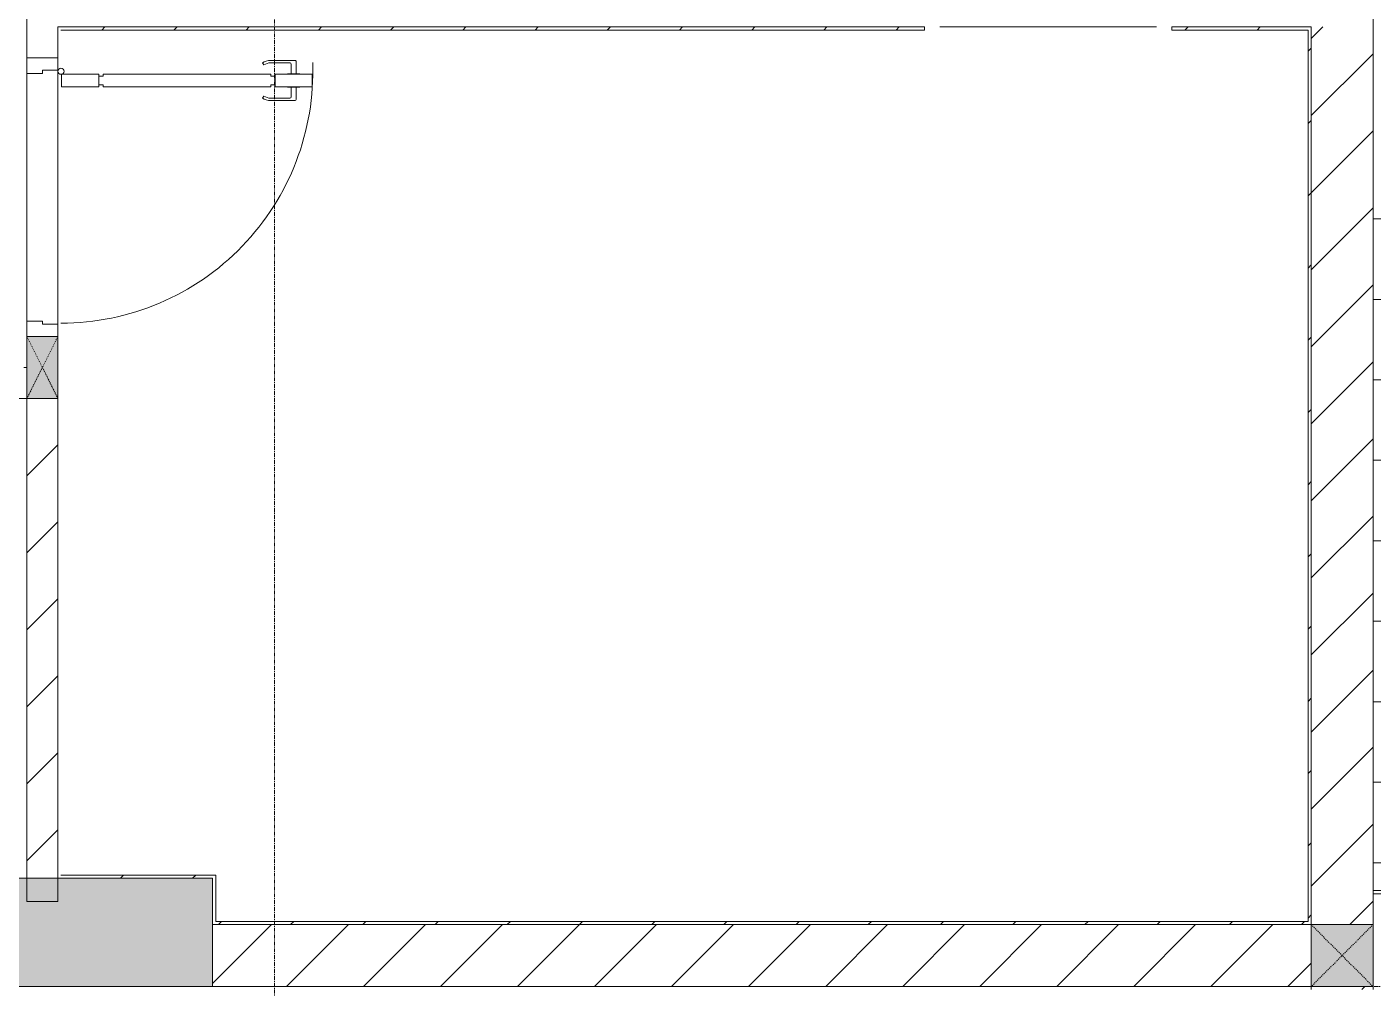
# Model space of a CAD drawing. Header units: millimetres. Extents: x 5359 to 218750, y -16347 to 109893.
# Drawn here: x 38053 to 42403, y 17232 to 20337 of the extents above; entities that cross this region are included whole.
import ezdxf

# ---------------------------------------------------------------- set-up
doc = ezdxf.new("R2010")
doc.units = ezdxf.units.MM
doc.linetypes.add('Dash', pattern=[6, 3, -3])
doc.linetypes.add('Grid Line', pattern=[22.225, 12.7, -3.175, 3.175, -3.175])
for name, color, linetype, lineweight in [('0-1', 7, 'Continuous', 5), ('A-DETL-GENF-1', 9, 'Continuous', 9), ('A-DOOR-1', 9, 'Continuous', 9), ('A-FLOR-1', 9, 'Continuous', 9), ('A-WALL', 113, 'Continuous', 9), ('A-WALL-1', 53, 'Continuous', 18), ('A-WALL-2', 9, 'Continuous', 9), ('A-WALL-3', 113, 'Continuous', 18), ('A-WALL-PATT-1', 10, 'Continuous', 9), ('A-WALL-PATT-2', 9, 'Continuous', 9), ('A-WALL-PATT-3', 111, 'Continuous', 9), ('I-WALL-1', 53, 'Continuous', 18), ('L-SITE-WALL-1', 9, 'Continuous', 9), ('S-COLS', 52, 'Continuous', 9), ('S-COLS-1', 253, 'Continuous', 5), ('S-COLS-2', 53, 'Continuous', 18), ('S-COLS-3', 9, 'Continuous', 9), ('S-COLS-4', 52, 'Continuous', 18), ('S-COLS-5', 52, 'Dash', 9), ('S-COLS-HDLN', 52, 'Dash', 9), ('S-COLS-HDLN-1', 9, 'Dash', 9), ('S-GRID-1', 1, 'Grid Line', 9), ('S-STRS', 31, 'Continuous', 9)]:
    doc.layers.add(name, color=color, linetype=linetype, lineweight=lineweight)
pattern_1 = [(45, (0, 0), (-124.4508, 124.4508), [])]
pattern_2 = [(45, (0, 0), (-116.6726, 116.6726), [])]

# ---------------------------------------------------------------- blocks, each defined once
blk = doc.blocks.new('NCV_TKTC_KET CAU_rvt-1-TKCS_MB ĐỊNH VỊ CỔNG-HÀNG RÀO')
at = {"layer": 'S-COLS-1'}
blk.add_hatch(color=256, dxfattribs=at).paths.add_polyline_path([(37952.6, 17236.9), (38652.6, 17236.9), (38652.6, 17586.9), (37952.6, 17586.9)])
at = {"layer": 'L-SITE-WALL-1'}
blk.add_line((42402.6, 17536.9), (42652.6, 17536.9), dxfattribs=at)
at = {"layer": 'S-COLS-2'}
for p, q in [((38652.6, 17586.9), (37952.6, 17586.9)), ((38652.6, 17236.9), (38652.6, 17586.9)), ((37952.6, 17236.9), (38652.6, 17236.9))]:
    blk.add_line(p, q, dxfattribs=at)
blk = doc.blocks.new('DOOR_CW_01 CANH MO-PANEL KINH - DIW_01-900x2200-CỬA GỖ VÂN LAMINATE-553393-TKCS_MB ĐỊNH VỊ CỔNG-HÀNG RÀO')
at = {"layer": 'A-DETL-GENF-1'}
for p, q in [((-397, 872), (-357, 872)), ((-397, 752), (-397, 872)), ((-357, 872), (-357, 752)), ((-399, 831.8), (-397, 831.8)), ((-399, 792.2), (-399, 831.8)), ((-397, 792.2), (-397, 831.8)), ((-357, 792.2), (-357, 831.8)), ((-355, 831.8), (-357, 831.8)), ((-355, 792.2), (-355, 831.8)), ((-442, 737), (-442, 816.5)), ((-399, 820.5), (-438, 820.5)), ((-434, 799.5), (-434, 737)), ((-399, 803.5), (-430, 803.5)), ((-397, 792.2), (-399, 792.2)), ((-357, 792.2), (-355, 792.2)), ((-355, 820.5), (-316, 820.5)), ((-355, 803.5), (-324, 803.5)), ((-320, 799.5), (-320, 737)), ((-312, 737), (-312, 816.5)), ((-357, 752), (-397, 752)), ((-363, 752), (-391, 752)), ((-391, 752), (-391, 738)), ((-363, 738), (-363, 752)), ((-433.9, 711.2), (-427.3, 715.8)), ((-397, 738), (-391, 738)), ((-397, 738), (-397, 196)), ((-357, 738), (-363, 738)), ((-357, 196), (-357, 738)), ((-320.1, 711.2), (-326.7, 715.8)), ((-397, 196), (-391, 196)), ((-357, 182), (-397, 182)), ((-397, 182), (-397, 62)), ((-391, 196), (-391, 182)), ((-391, 182), (-363, 182)), ((-357, 196), (-363, 196)), ((-363, 182), (-363, 196)), ((-357, 62), (-357, 182)), ((-397, 62), (-357, 62))]:
    blk.add_line(p, q, dxfattribs=at)
blk.add_circle((-407, 60), 10, dxfattribs=at)
for centre, radius, start, end in [((-407, 60), 814, 360, 92), ((-438, 816.5), 4, 90, 180), ((-430, 799.5), 4, 90, 180), ((-324, 799.5), 4, 360, 90), ((-316, 816.5), 4, 0, 90), ((-397, 737), 45, 180, 215), ((-397, 737), 37, 180, 215), ((-357, 737), 37, 325, 0), ((-357, 737), 45, 325, 0)]:
    blk.add_arc(centre, radius, start, end, dxfattribs=at)
at = {"layer": 'A-DOOR-1'}
for p, q in [((-410, 50), (-450, 50)), ((-450, 50), (-450, -50)), ((-410, 0), (-410, 50)), ((-407, 50), (-382, 50)), ((450, 50), (410, 50)), ((410, 50), (410, 0)), ((450, -50), (450, 50)), ((-400, 0), (-410, 0)), ((-400, -50), (-400, 0)), ((410, 0), (400, 0)), ((400, 0), (400, -50)), ((-450, -50), (-400, -50)), ((400, -50), (450, -50))]:
    blk.add_line(p, q, dxfattribs=at)
blk = doc.blocks.new('G1_SOF - BO TRU - 100x200-V39-TKCS_MB ĐỊNH VỊ CỔNG-HÀNG RÀO')
at = {"layer": 'S-COLS-3'}
blk.add_hatch(color=256, dxfattribs=at).paths.add_polyline_path([(-50, -100), (50, -100), (50, 100), (-50, 100)])
at = {"layer": 'S-COLS-2'}
for p, q in [((-50, -100), (-50, 100)), ((50, 100), (50, -100)), ((50, -100), (-50, -100))]:
    blk.add_line(p, q, dxfattribs=at)
at = {"layer": 'S-COLS-HDLN-1'}
for p, q in [((50, -100), (-50, 100)), ((-50, -100), (50, 100))]:
    blk.add_line(p, q, dxfattribs=at)
blk = doc.blocks.new('NCV_TKTC_TANG 1_rvt-1-TKCS_MB ĐỊNH VỊ CỔNG-HÀNG RÀO')
at = {"layer": 'A-WALL-PATT-1'}
h = blk.add_hatch(dxfattribs=at)
h.set_pattern_fill('FP_2', color=256, style=0, pattern_type=2)
h.set_pattern_definition(pattern_1)
h.paths.add_polyline_path([(38052.6, 17511.9), (38152.6, 17511.9), (38152.6, 19136.9), (38052.6, 19136.9)])
h.paths.add_polyline_path([(38052.6, 20236.9), (38152.6, 20236.9), (38152.6, 20536.5), (38052.6, 20536.5)])
h.paths.add_polyline_path([(38052.6, 21336.5), (38152.6, 21336.5), (38152.6, 22236.9), (38052.6, 22236.9), (38052.6, 22116.5)])
h = blk.add_hatch(dxfattribs=at)
h.set_pattern_fill('FP_2', color=256, style=0, pattern_type=2)
h.set_pattern_definition(pattern_1)
h.paths.add_polyline_path([(38052.6, 19136.9), (38052.6, 19236.9), (38002.6, 19236.9), (38002.6, 19136.9), (38040.5, 19136.9)])
h.paths.add_polyline_path([(37102.6, 19136.9), (37102.6, 19236.9), (37052.6, 19236.9), (37052.6, 19136.9)])
at = {"layer": 'A-WALL-PATT-2'}
h = blk.add_hatch(dxfattribs=at)
h.set_pattern_fill('FP_3', color=256, style=0, pattern_type=2)
h.set_pattern_definition(pattern_2)
h.paths.add_polyline_path([(40952.6, 20326.9), (40952.6, 20336.9), (38152.6, 20336.9), (38152.6, 20326.9), (40461.4, 20326.9)])
h.paths.add_polyline_path([(41760.6, 20326.9), (42202.6, 20326.9), (42202.6, 20336.9), (41752.6, 20336.9), (41752.6, 20326.9)])
h = blk.add_hatch(dxfattribs=at)
h.set_pattern_fill('FP_3', color=256, style=0, pattern_type=2)
h.set_pattern_definition(pattern_2)
h.paths.add_polyline_path([(42192.6, 17436.9), (42202.6, 17436.9), (42202.6, 20326.9), (42192.6, 20326.9), (42192.6, 17446.9)])
h = blk.add_hatch(dxfattribs=at)
h.set_pattern_fill('FP_3', color=256, style=0, pattern_type=2)
h.set_pattern_definition(pattern_2)
h.paths.add_polyline_path([(38152.6, 17586.9), (38652.6, 17586.9), (38652.6, 17596.9), (38152.6, 17596.9)])
h = blk.add_hatch(dxfattribs=at)
h.set_pattern_fill('FP_3', color=256, style=0, pattern_type=2)
h.set_pattern_definition(pattern_2)
h.paths.add_polyline_path([(38652.6, 17436.9), (42192.6, 17436.9), (42192.6, 17446.9), (38652.6, 17446.9)])
at = {"layer": 'A-FLOR-1'}
for p, q in [((41702.6, 20336.9), (41002.6, 20336.9)), ((41002.6, 20336.9), (41702.6, 20336.9)), ((38052.6, 19386.9), (38052.6, 20186.9)), ((38152.6, 20196.9), (38152.6, 19376.9))]:
    blk.add_line(p, q, dxfattribs=at)
at = {"layer": 'A-WALL-1'}
for p, q in [((38152.6, 20326.9), (38152.6, 20336.9)), ((38052.6, 19236.9), (38042.6, 19236.9)), ((38052.6, 19136.9), (38052.6, 17511.9)), ((38152.6, 17511.9), (38152.6, 17596.9)), ((38052.6, 17511.9), (38152.6, 17511.9))]:
    blk.add_line(p, q, dxfattribs=at)
at = {"layer": 'A-WALL-2'}
for p, q in [((38052.6, 20536.5), (38052.6, 20236.9)), ((38152.6, 20236.9), (38152.6, 20326.9)), ((40052.6, 20336.9), (40952.6, 20336.9)), ((40952.6, 20336.9), (40052.6, 20336.9)), ((41852.6, 20336.9), (41752.6, 20336.9)), ((38052.6, 19386.9), (38052.6, 20186.9)), ((38152.6, 20196.9), (38152.6, 19376.9)), ((38002.6, 19136.9), (38052.6, 19136.9)), ((38152.6, 17596.9), (38152.6, 19136.9))]:
    blk.add_line(p, q, dxfattribs=at)
at = {"layer": 'I-WALL-1'}
for p, q in [((40052.6, 20336.9), (38152.6, 20336.9)), ((38152.6, 20336.9), (38152.6, 20326.9)), ((38162.6, 20326.9), (40952.6, 20326.9)), ((40952.6, 20326.9), (40952.6, 20336.9)), ((41752.6, 20336.9), (41752.6, 20326.9)), ((41752.6, 20326.9), (42192.6, 20326.9)), ((42202.6, 20336.9), (41852.6, 20336.9)), ((42192.6, 20326.9), (42192.6, 17446.9)), ((42202.6, 20326.9), (42202.6, 20336.9)), ((42202.6, 17436.9), (42202.6, 20326.9)), ((38152.6, 17596.9), (38152.6, 17586.9)), ((38152.6, 17586.9), (38652.6, 17586.9)), ((38652.6, 17596.9), (38162.6, 17596.9)), ((38662.6, 17596.9), (38652.6, 17596.9)), ((38652.6, 17586.9), (38652.6, 17446.9)), ((38662.6, 17446.9), (38662.6, 17596.9)), ((38652.6, 17446.9), (38652.6, 17436.9)), ((42192.6, 17446.9), (38662.6, 17446.9)), ((38652.6, 17436.9), (42192.6, 17436.9)), ((42192.6, 17436.9), (42202.6, 17436.9))]:
    blk.add_line(p, q, dxfattribs=at)
at = {"layer": 'A-DOOR-1', "rotation": 270.0000000000009}
blk.add_blockref('DOOR_CW_01 CANH MO-PANEL KINH - DIW_01-900x2200-CỬA GỖ VÂN LAMINATE-553393-TKCS_MB ĐỊNH VỊ CỔNG-HÀNG RÀO', (38102.6, 19786.9), dxfattribs=at)
at = {"layer": 'S-COLS-3'}
blk.add_blockref('G1_SOF - BO TRU - 100x200-V39-TKCS_MB ĐỊNH VỊ CỔNG-HÀNG RÀO', (38102.6, 19236.9), dxfattribs=at)
blk = doc.blocks.new('G1_SOF - BO TRU - 200x200-3050151-TKCS_MB ĐỊNH VỊ CỔNG-HÀNG RÀO')
at = {"layer": 'S-COLS-HDLN'}
for p, q in [((-100, 100), (100, -100)), ((100, 100), (-100, -100))]:
    blk.add_line(p, q, dxfattribs=at)

msp = doc.modelspace()

# ---------------------------------------------------------------- hatches: boundary and pattern name
at = {"layer": 'A-WALL-PATT-3'}
h = msp.add_hatch(dxfattribs=at)
h.set_pattern_fill('FP_1', color=256, style=0, pattern_type=2)
h.set_pattern_definition(pattern_1)
h.paths.add_polyline_path([(42402.6, 17226.9), (42402.6, 17236.9), (42202.6, 17236.9), (42202.6, 17226.9)])
h.paths.add_polyline_path([(42402.6, 17436.9), (42402.6, 20336.9), (42202.6, 20336.9), (42202.6, 17436.9)])
h = msp.add_hatch(dxfattribs=at)
h.set_pattern_fill('FP_1', color=256, style=0, pattern_type=2)
h.set_pattern_definition(pattern_1)
h.paths.add_polyline_path([(39251, 17236.9), (42202.6, 17236.9), (42202.6, 17436.9), (38652.6, 17436.9), (38652.6, 17236.9)])
at = {"layer": 'S-COLS-1'}
msp.add_hatch(color=256, dxfattribs=at).paths.add_polyline_path([(42202.6, 17236.9), (42402.6, 17236.9), (42402.6, 17436.9), (42202.6, 17436.9)])

# ---------------------------------------------------------------- linework, layer by layer
at = {"layer": 'A-WALL'}
for p, q in [((42402.6, 17546.9), (42652.6, 17546.9)), ((42652.6, 17536.9), (42402.6, 17536.9)), ((42202.6, 17236.9), (42202.6, 17436.9)), ((42202.6, 17436.9), (42402.6, 17436.9)), ((42202.6, 17226.9), (42202.6, 17236.9)), ((42402.6, 17226.9), (42402.6, 17236.9))]:
    msp.add_line(p, q, dxfattribs=at)
at = {"layer": 'A-WALL-3'}
for p, q in [((42402.6, 17436.9), (42402.6, 21286.9)), ((42202.6, 20336.9), (42202.6, 17436.9)), ((42202.6, 17436.9), (38652.6, 17436.9)), ((38652.6, 17436.9), (38652.6, 17236.9)), ((42402.6, 17236.9), (33652.6, 17236.9)), ((38652.6, 17236.9), (42202.6, 17236.9))]:
    msp.add_line(p, q, dxfattribs=at)
at = {"layer": 'S-COLS'}
for p, q in [((42402.6, 17436.9), (42202.6, 17436.9)), ((42202.6, 17436.9), (42202.6, 17236.9))]:
    msp.add_line(p, q, dxfattribs=at)
at = {"layer": 'S-COLS-4'}
for p, q in [((42402.6, 17236.9), (42402.6, 17436.9)), ((42202.6, 17236.9), (42402.6, 17236.9))]:
    msp.add_line(p, q, dxfattribs=at)
at = {"layer": 'S-GRID-1'}
for p, q in [((38852.6, 13102.5), (38852.6, 80482.7)), ((135474.6, 17236.9), (24837.1, 17236.9))]:
    msp.add_line(p, q, dxfattribs=at)
at = {"layer": 'S-STRS'}
for p, q in [((42402.6, 19716.9), (44602.6, 19716.9)), ((42402.6, 19456.9), (44502.6, 19456.9)), ((42402.6, 19196.9), (44502.6, 19196.9)), ((42402.6, 18936.9), (44502.6, 18936.9)), ((42402.6, 18676.9), (44502.6, 18676.9)), ((42402.6, 18416.9), (44502.6, 18416.9)), ((42402.6, 18156.9), (44502.6, 18156.9)), ((42402.6, 17896.9), (44502.6, 17896.9)), ((42402.6, 17636.9), (44452.6, 17636.9))]:
    msp.add_line(p, q, dxfattribs=at)

# ---------------------------------------------------------------- block references
at = {"layer": '0-1'}
for name in ['NCV_TKTC_KET CAU_rvt-1-TKCS_MB ĐỊNH VỊ CỔNG-HÀNG RÀO', 'NCV_TKTC_TANG 1_rvt-1-TKCS_MB ĐỊNH VỊ CỔNG-HÀNG RÀO']:
    msp.add_blockref(name, (0, 0), dxfattribs=at)
at = {"layer": 'S-COLS-5'}
msp.add_blockref('G1_SOF - BO TRU - 200x200-3050151-TKCS_MB ĐỊNH VỊ CỔNG-HÀNG RÀO', (42302.6, 17336.9), dxfattribs=at)

doc.saveas('drawing.dxf')
